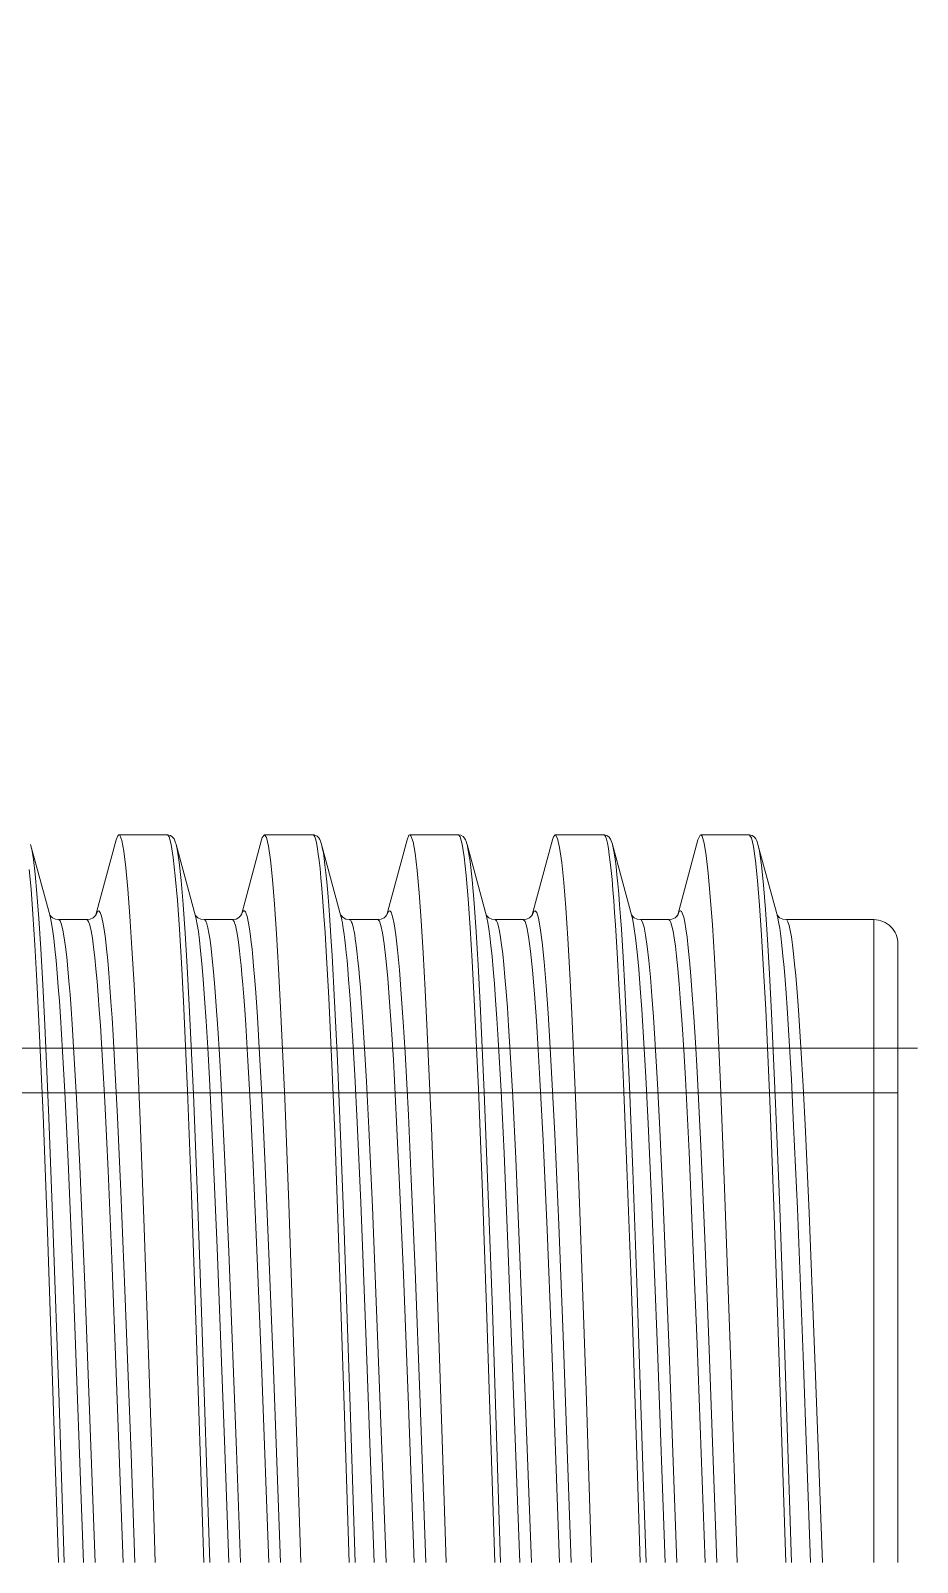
# Model space of a CAD drawing. Header units: metres. Extents: x 1628 to 1845, y 824 to 931.
# Drawn here: x 1706.7309 to 1706.7764, y 879.5682 to 879.6468 of the extents above; entities that cross this region are included whole.
import ezdxf

# ---------------------------------------------------------------- set-up
doc = ezdxf.new("R2010")
doc.units = ezdxf.units.M
doc.header["$LTSCALE"] = 0.15
doc.layers.add('hidrosanitário', color=26, linetype='Continuous', lineweight=0)

msp = doc.modelspace()

# ---------------------------------------------------------------- linework, layer by layer
at = {"layer": 'hidrosanitário', "linetype": 'Continuous', "lineweight": 0}
for p, q in [((1706.730866906579, 879.6050605098102), (1706.730925833315, 879.6047969837199)), ((1706.735340877709, 879.6055065466747), (1706.735260044487, 879.6052928843295)), ((1706.735400651294, 879.6055537320693), (1706.735340877709, 879.6055065466747)), ((1706.735445481483, 879.6055271878398), (1706.735400651294, 879.6055537320693)), ((1706.735550085256, 879.6052591492127), (1706.735445481483, 879.6055271878398)), ((1706.73565468903, 879.6047045034778), (1706.735550085256, 879.6052591492127)), ((1706.738045820067, 879.6055202326787), (1706.737892797016, 879.6055534807095)), ((1706.737896253401, 879.6055537320693), (1706.737986497208, 879.6054462077212)), ((1706.737986497208, 879.6054462077212), (1706.738090831153, 879.6050547354406)), ((1706.738159945733, 879.6054378389721), (1706.738045820067, 879.6055202326787)), ((1706.738233196002, 879.6053386783277), (1706.738159945733, 879.6054378389721)), ((1706.738278338016, 879.6052447212097), (1706.738233196002, 879.6053386783277)), ((1706.738313442457, 879.6051466831719), (1706.738278338016, 879.6052447212097)), ((1706.738336586082, 879.6050679115839), (1706.738313442457, 879.6051466831719)), ((1706.738338605578, 879.6050605065358), (1706.738392444019, 879.6048232908425)), ((1706.742767745636, 879.6054092895432), (1706.742731742602, 879.6052928843295)), ((1706.742872349409, 879.6055537320693), (1706.742767745636, 879.6054092895432)), ((1706.743081556957, 879.6049770789067), (1706.742976953183, 879.6054092895432)), ((1706.74318616073, 879.6042604423502), (1706.743081556957, 879.6049770789067)), ((1706.745367951562, 879.6055537320693), (1706.74539673836, 879.6055427863092)), ((1706.745435182397, 879.6055471791263), (1706.745383710455, 879.6055533324392)), ((1706.74539673836, 879.6055427863092), (1706.745426969767, 879.6055077314946)), ((1706.745426969767, 879.6055077314946), (1706.745458582107, 879.6054452846155)), ((1706.745579319685, 879.6054837300065), (1706.745435182397, 879.6055471791263)), ((1706.745458582107, 879.6054452846155), (1706.745491766408, 879.6053514145609)), ((1706.745491766408, 879.6053514145609), (1706.745526655976, 879.6052215213009)), ((1706.745526655976, 879.6052215213009), (1706.745563360303, 879.6050504738267)), ((1706.745563360303, 879.6050504738267), (1706.745601988603, 879.6048325460007)), ((1706.745665957489, 879.6053978426124), (1706.745579319685, 879.6054837300065)), ((1706.745720512121, 879.6053097515254), (1706.745665957489, 879.6053978426124)), ((1706.745759537338, 879.6052205800182), (1706.745720512121, 879.6053097515254)), ((1706.745791610689, 879.6051258566121), (1706.745759537338, 879.6052205800182)), ((1706.745809139245, 879.6050648026038), (1706.745791610689, 879.6051258566121)), ((1706.745810302388, 879.6050605113727), (1706.745827617425, 879.604992441897)), ((1706.745827617425, 879.604992441897), (1706.745864342145, 879.6048222675385)), ((1706.750299217336, 879.6055271878398), (1706.750203440718, 879.6052928843295)), ((1706.750344047525, 879.6055537320693), (1706.750299217336, 879.6055271878398)), ((1706.75040382111, 879.6055065466747), (1706.750344047525, 879.6055537320693)), ((1706.750508424883, 879.6051973853313), (1706.75040382111, 879.6055065466747)), ((1706.750613028657, 879.6046020944867), (1706.750508424883, 879.6051973853313)), ((1706.752964175831, 879.6055308490471), (1706.752837061074, 879.6055535784063)), ((1706.752839649904, 879.6055537320693), (1706.752925552155, 879.6054563002807)), ((1706.752925552155, 879.6054563002807), (1706.753029892068, 879.6050766780733)), ((1706.753078488324, 879.6054616536147), (1706.752964175831, 879.6055308490471)), ((1706.753154043398, 879.6053749918959), (1706.753078488324, 879.6054616536147)), ((1706.753198859472, 879.6052963235662), (1706.753154043398, 879.6053749918959)), ((1706.753231761085, 879.6052191638531), (1706.753198859472, 879.6052963235662)), ((1706.753261447985, 879.6051318682465), (1706.753231761085, 879.6052191638531)), ((1706.753281943516, 879.6050606360035), (1706.753261447985, 879.6051318682465)), ((1706.753282006456, 879.6050604893165), (1706.75333157464, 879.6048448366208)), ((1706.757726085263, 879.6054475928717), (1706.757675138834, 879.6052928843295)), ((1706.757815745641, 879.6055537320693), (1706.757726085263, 879.6054475928717)), ((1706.757830689037, 879.6055507824002), (1706.757815745641, 879.6055537320693)), ((1706.75793529281, 879.6053651096848), (1706.757830689037, 879.6055507824002)), ((1706.758039896584, 879.604892010493), (1706.75793529281, 879.6053651096848)), ((1706.760469161468, 879.6055163368441), (1706.760307904739, 879.6055535736865)), ((1706.760311347793, 879.6055537320693), (1706.760340065943, 879.6055428384492)), ((1706.760340065943, 879.6055428384492), (1706.760392276123, 879.6054672524125)), ((1706.760392276123, 879.6054672524125), (1706.760443380193, 879.6053236963588)), ((1706.760443380193, 879.6053236963588), (1706.760493442957, 879.6051165841117)), ((1706.760579825298, 879.6054328710833), (1706.760469161468, 879.6055163368441)), ((1706.760493442957, 879.6051165841117), (1706.760542512747, 879.6048500826113)), ((1706.760649781491, 879.6053360904388), (1706.760579825298, 879.6054328710833)), ((1706.760693675188, 879.6052441282812), (1706.760649781491, 879.6053360904388)), ((1706.760727930101, 879.6051485927441), (1706.760693675188, 879.6052441282812)), ((1706.760752268335, 879.6050657799809), (1706.760727930101, 879.6051485927441)), ((1706.76075369839, 879.6050605122231), (1706.760794517598, 879.6048875626592)), ((1706.765257556964, 879.6055419338578), (1706.765146836949, 879.6052928843295)), ((1706.765287443756, 879.6055537320693), (1706.765257556964, 879.6055419338578)), ((1706.765362160737, 879.605480013622), (1706.765287443756, 879.6055537320693)), ((1706.765466764511, 879.6051297783823), (1706.765362160737, 879.605480013622)), ((1706.765571368285, 879.6044939364309), (1706.765466764511, 879.6051297783823)), ((1706.767931706062, 879.6055206530899), (1706.767779499638, 879.6055534964509)), ((1706.767783045864, 879.6055537320693), (1706.767893774285, 879.6053918924569)), ((1706.767893774285, 879.6053918924569), (1706.767998134378, 879.60494429267)), ((1706.768046288235, 879.605438279657), (1706.767931706062, 879.6055206530899)), ((1706.767998134378, 879.60494429267), (1706.768102498961, 879.6042138046618)), ((1706.768119963792, 879.6053386811667), (1706.768046288235, 879.605438279657)), ((1706.768165273324, 879.6052443346053), (1706.768119963792, 879.6053386811667)), ((1706.768200515664, 879.6051457969453), (1706.768165273324, 879.6052443346053)), ((1706.768223750383, 879.605066576872), (1706.768200515664, 879.6051457969453)), ((1706.768225400566, 879.6050604971771), (1706.768299733913, 879.6047132216612)), ((1706.730925833315, 879.6047969837199), (1706.731007681434, 879.6042820451506)), ((1706.731007681434, 879.6042820451506), (1706.731095526156, 879.6035393359242)), ((1706.735759292804, 879.6038675395899), (1706.73565468903, 879.6047045034778)), ((1706.738195165781, 879.6043796990283), (1706.738299518269, 879.6034261065716)), ((1706.738392444019, 879.6048232908425), (1706.738496778224, 879.6041504629228)), ((1706.738496778224, 879.6041504629228), (1706.738601130375, 879.6032008450981)), ((1706.743290764504, 879.6032649214684), (1706.74318616073, 879.6042604423502)), ((1706.745642675015, 879.6045612116999), (1706.7456855563, 879.6042291735174)), ((1706.7456855563, 879.6042291735174), (1706.74573073381, 879.6038286828172)), ((1706.745864342145, 879.6048222675385), (1706.745902991845, 879.6046054520101)), ((1706.745902991845, 879.6046054520101), (1706.745943701262, 879.6043354992026)), ((1706.745943701262, 879.6043354992026), (1706.745986608383, 879.6040051383105)), ((1706.750717632431, 879.6037252773953), (1706.750613028657, 879.6046020944867)), ((1706.753134231235, 879.6044133015602), (1706.753238572904, 879.603471247036)), ((1706.75333157464, 879.6048448366208), (1706.753435913274, 879.6041834196147)), ((1706.753435913274, 879.6041834196147), (1706.753540254404, 879.6032450957388)), ((1706.758144500358, 879.6041351431965), (1706.758039896584, 879.604892010493)), ((1706.758249104131, 879.6031003604857), (1706.758144500358, 879.6041351431965)), ((1706.760590701114, 879.6045276314716), (1706.760638102046, 879.6041522463833)), ((1706.760638102046, 879.6041522463833), (1706.760684816561, 879.6037264046923)), ((1706.760794517598, 879.6048875626592), (1706.760843577684, 879.6046225165074)), ((1706.760843577684, 879.6046225165074), (1706.760891757278, 879.6043018900126)), ((1706.760891757278, 879.6043018900126), (1706.760939150581, 879.6039286739577)), ((1706.765675972058, 879.6035774045953), (1706.765571368285, 879.6044939364309)), ((1706.768102498961, 879.6042138046618), (1706.768206862568, 879.6032060751571)), ((1706.768299733913, 879.6047132216612), (1706.768404098201, 879.6039853339313)), ((1706.730794016068, 879.6037651017476), (1706.730886980686, 879.6027645047965)), ((1706.731095526156, 879.6035393359242), (1706.731188543851, 879.6025428473089)), ((1706.735863896577, 879.6027547296075), (1706.735759292804, 879.6038675395899)), ((1706.738299518269, 879.6034261065716), (1706.738403870903, 879.6022013861167)), ((1706.74573073381, 879.6038286828172), (1706.745778409903, 879.6033502859051)), ((1706.745778409903, 879.6033502859051), (1706.745828418317, 879.6027877863738)), ((1706.745986608383, 879.6040051383105), (1706.746031812455, 879.6036066755299)), ((1706.746031812455, 879.6036066755299), (1706.746079513987, 879.6031307286772)), ((1706.750822236204, 879.6025737142915), (1706.750717632431, 879.6037252773953)), ((1706.753238572904, 879.603471247036), (1706.753342914878, 879.6022577713278)), ((1706.760684816561, 879.6037264046923), (1706.760730962562, 879.6032519144163)), ((1706.760939150581, 879.6039286739577), (1706.760985858407, 879.6035053272843)), ((1706.760985858407, 879.6035053272843), (1706.761031998587, 879.6030336434304)), ((1706.765780575832, 879.6023872702161), (1706.765675972058, 879.6035774045953)), ((1706.768404098201, 879.6039853339313), (1706.768508461436, 879.6029819661995)), ((1706.730886980686, 879.6027645047965), (1706.730985424737, 879.6014748806837)), ((1706.735968500351, 879.6013746786474), (1706.735863896577, 879.6027547296075)), ((1706.738601130375, 879.6032008450981), (1706.73870548267, 879.6019818350018)), ((1706.743395368278, 879.6019982144065), (1706.743290764504, 879.6032649214684)), ((1706.745828418317, 879.6027877863738), (1706.745880617574, 879.6021354142612)), ((1706.746079513987, 879.6031307286772), (1706.746129547182, 879.6025711365363)), ((1706.746129547182, 879.6025711365363), (1706.746181769368, 879.6019221817841)), ((1706.750926839978, 879.6011563099622), (1706.750822236204, 879.6025737142915)), ((1706.753540254404, 879.6032450957388), (1706.753644595835, 879.6020370930604)), ((1706.758353707905, 879.6017956641086), (1706.758249104131, 879.6031003604857)), ((1706.760730962562, 879.6032519144163), (1706.760776583379, 879.6027309346886)), ((1706.760776583379, 879.6027309346886), (1706.760821747915, 879.602165099598)), ((1706.761031998587, 879.6030336434304), (1706.76107761427, 879.6025157668688)), ((1706.768206862568, 879.6032060751571), (1706.768311225073, 879.6019288703645)), ((1706.768508461436, 879.6029819661995), (1706.768612823549, 879.6017108507773)), ((1706.731188543851, 879.6025428473089), (1706.731287027776, 879.6012590173717)), ((1706.738403870903, 879.6022013861167), (1706.738508205774, 879.6007152385811)), ((1706.73870548267, 879.6019818350018), (1706.738809817103, 879.6005030893424)), ((1706.743499972051, 879.6004701163339), (1706.743395368278, 879.6019982144065)), ((1706.745880617574, 879.6021354142612), (1706.74593513568, 879.601384274239)), ((1706.746181769368, 879.6019221817841), (1706.746236311682, 879.6011749854314)), ((1706.753342914878, 879.6022577713278), (1706.753447256009, 879.6007822263736)), ((1706.753644595835, 879.6020370930604), (1706.753748936402, 879.6005687212959)), ((1706.758458311678, 879.6002311429983), (1706.758353707905, 879.6017956641086)), ((1706.760821747915, 879.602165099598), (1706.760866497357, 879.6015561400126)), ((1706.76107761427, 879.6025157668688), (1706.761122774124, 879.6019533218356)), ((1706.761122774124, 879.6019533218356), (1706.761167519431, 879.6013480252913)), ((1706.765885179605, 879.6009327363425), (1706.765780575832, 879.6023872702161)), ((1706.768311225073, 879.6019288703645), (1706.768415581789, 879.6003921041778)), ((1706.730985424737, 879.6014748806837), (1706.731087323687, 879.5999000353742)), ((1706.731287027776, 879.6012590173717), (1706.73138895514, 879.5996917437291)), ((1706.731854534975, 879.6014253009165), (1706.731843721615, 879.6014434852592)), ((1706.7318984613, 879.6013699755941), (1706.731854534975, 879.6014253009165)), ((1706.731923696143, 879.601106699694), (1706.731864571651, 879.6013663413238)), ((1706.73198317038, 879.6012966475715), (1706.7318984613, 879.6013699755941)), ((1706.731991176938, 879.6007110088768), (1706.731923696143, 879.601106699694)), ((1706.732138972047, 879.6012209165584), (1706.73198317038, 879.6012966475715)), ((1706.732309779692, 879.6011952408047), (1706.732138972047, 879.6012209165584)), ((1706.732382644153, 879.6011329993729), (1706.732309787487, 879.6011952410762)), ((1706.732454621971, 879.6009501337816), (1706.732382644153, 879.6011329993729)), ((1706.733756642273, 879.6011951951801), (1706.733774388933, 879.601190695268)), ((1706.733774388933, 879.601190695268), (1706.733844664079, 879.6011007439273)), ((1706.733844664079, 879.6011007439273), (1706.733912236718, 879.6009059006086)), ((1706.73408060543, 879.6012963237407), (1706.733924670925, 879.6012207221755)), ((1706.734165555473, 879.601369742128), (1706.73408060543, 879.6012963237407)), ((1706.734209668784, 879.601425255038), (1706.734165555473, 879.601369742128)), ((1706.734226760729, 879.6014539868305), (1706.734209668784, 879.601425255038)), ((1706.734222148563, 879.6014405856507), (1706.734228577451, 879.6014576187814)), ((1706.734228577451, 879.6014576187814), (1706.734226760729, 879.6014539868305)), ((1706.734227030893, 879.6014535212256), (1706.734301206976, 879.6016206842991)), ((1706.734301206976, 879.6016206842991), (1706.734375460328, 879.6016525560839)), ((1706.734375460328, 879.6016525560839), (1706.7344457353, 879.6015626010957)), ((1706.7344457353, 879.6015626010957), (1706.73451330795, 879.601366234101)), ((1706.73451330795, 879.601366234101), (1706.734578625246, 879.6010746343162)), ((1706.734578625246, 879.6010746343162), (1706.734642712261, 879.6006921318666)), ((1706.736073104124, 879.5997380583423), (1706.735968500351, 879.6013746786474)), ((1706.739326268645, 879.6014252637334), (1706.73931541041, 879.6014435197436)), ((1706.739370292225, 879.6013698433343), (1706.739326268645, 879.6014252637334)), ((1706.739371228948, 879.601222689964), (1706.739336269651, 879.6013663417501)), ((1706.73945511739, 879.6012964783837), (1706.739370292225, 879.6013698433343)), ((1706.73942559155, 879.6009426601571), (1706.739371228948, 879.601222689964)), ((1706.739610955636, 879.6012208265441), (1706.73945511739, 879.6012964783837)), ((1706.739781480351, 879.6011952367552), (1706.739610955636, 879.6012208265441)), ((1706.739809866033, 879.6011857166858), (1706.739781487379, 879.601195241068)), ((1706.739863967756, 879.6011155224618), (1706.739809866033, 879.6011857166858)), ((1706.739918031663, 879.6009773196728), (1706.739863967756, 879.6011155224618)), ((1706.739972304413, 879.600770442289), (1706.739918031663, 879.6009773196728)), ((1706.741227103379, 879.6011952348432), (1706.741248751834, 879.601189384964)), ((1706.741248751834, 879.601189384964), (1706.741271287769, 879.6011716792337)), ((1706.741271287769, 879.6011716792337), (1706.741294661042, 879.6011408044977)), ((1706.741294661042, 879.6011408044977), (1706.741319022084, 879.6010950795352)), ((1706.741319022084, 879.6010950795352), (1706.741344477166, 879.6010325507226)), ((1706.741344477166, 879.6010325507226), (1706.741371108636, 879.6009510276662)), ((1706.741650360026, 879.6013844458324), (1706.741561607112, 879.601302924343)), ((1706.741687840813, 879.601435327936), (1706.741650360026, 879.6013844458324)), ((1706.741699755831, 879.6014565999782), (1706.741687840813, 879.601435327936)), ((1706.741696719986, 879.6014511800425), (1706.741716075247, 879.6015082519438)), ((1706.74169785245, 879.6014515732155), (1706.741699216921, 879.6014550653211)), ((1706.741699216921, 879.6014550653211), (1706.741699755831, 879.6014565999782)), ((1706.741716075247, 879.6015082519438), (1706.741740423792, 879.6015657558195)), ((1706.741740423792, 879.6015657558195), (1706.741763715374, 879.6016076716486)), ((1706.741763715374, 879.6016076716486), (1706.741786044029, 879.6016358209018)), ((1706.741786044029, 879.6016358209018), (1706.741807545621, 879.6016517846891)), ((1706.741828174862, 879.6016568196086), (1706.74184982353, 879.601651274778)), ((1706.74184982353, 879.601651274778), (1706.741872359552, 879.6016337238221)), ((1706.741872359552, 879.6016337238221), (1706.741895732738, 879.6016028343535)), ((1706.741895732738, 879.6016028343535), (1706.741920093658, 879.6015569042196)), ((1706.741920093658, 879.6015569042196), (1706.741945548733, 879.6014939539663)), ((1706.741945548733, 879.6014939539663), (1706.741972180212, 879.601411763679)), ((1706.741972180212, 879.601411763679), (1706.74200007526, 879.6013078110558)), ((1706.74200007526, 879.6013078110558), (1706.742029325538, 879.6011792398612)), ((1706.742029325538, 879.6011792398612), (1706.742060021857, 879.6010228543936)), ((1706.742060021857, 879.6010228543936), (1706.742092253929, 879.6008351050222)), ((1706.74593513568, 879.601384274239), (1706.745991894459, 879.6005281823021)), ((1706.746236311682, 879.6011749854314), (1706.746293099106, 879.6003233491803)), ((1706.746828985016, 879.601384440382), (1706.746791502518, 879.6014353229501)), ((1706.746826862587, 879.6012922532685), (1706.746807967784, 879.6013663416855)), ((1706.746853659981, 879.6011728542636), (1706.746826862587, 879.6012922532685)), ((1706.746917740412, 879.6013029190691), (1706.746828985016, 879.601384440382)), ((1706.746881732623, 879.60102981424), (1706.746853659981, 879.6011728542636)), ((1706.746911140724, 879.600860346921), (1706.746881732623, 879.60102981424)), ((1706.747059629187, 879.6012284653365), (1706.746917740412, 879.6013029190691)), ((1706.747242300481, 879.6011953142773), (1706.747059629187, 879.6012284653365)), ((1706.74727098211, 879.6011914654044), (1706.747252959729, 879.6011952414905)), ((1706.747290573828, 879.6011787631195), (1706.74727098211, 879.6011914654044)), ((1706.747310979647, 879.6011560146538), (1706.747290573828, 879.6011787631195)), ((1706.747332296939, 879.6011218848056), (1706.747310979647, 879.6011560146538)), ((1706.747354593438, 879.6010748663606), (1706.747332296939, 879.6011218848056)), ((1706.747377925597, 879.6010132877581), (1706.747354593438, 879.6010748663606)), ((1706.747402352209, 879.6009352846228), (1706.747377925597, 879.6010132877581)), ((1706.748697835195, 879.6011952409843), (1706.748711260368, 879.6011932040223)), ((1706.748711260368, 879.6011932040223), (1706.748782196051, 879.6011126505126)), ((1706.748782196051, 879.6011126505126), (1706.748858448562, 879.6008954846474)), ((1706.749024117347, 879.6012964083424), (1706.748868171231, 879.6012207590578)), ((1706.749109028483, 879.6013698261219), (1706.749024117347, 879.6012964083424)), ((1706.749153098134, 879.601425302148), (1706.749109028483, 879.6013698261219)), ((1706.749170155493, 879.6014539839301), (1706.749153098134, 879.601425302148)), ((1706.749165521899, 879.6014405397365), (1706.749171951522, 879.6014575744183)), ((1706.749167552035, 879.6014459183901), (1706.749181478598, 879.6014911124424)), ((1706.749171951522, 879.6014575744183), (1706.749170155493, 879.6014539839301)), ((1706.749181478598, 879.6014911124424), (1706.749245349675, 879.6016216529896)), ((1706.749245349675, 879.6016216529896), (1706.749312335267, 879.6016549819359)), ((1706.749312335267, 879.6016549819359), (1706.749383270981, 879.6015745627857)), ((1706.749383270981, 879.6015745627857), (1706.749459523032, 879.601355706853)), ((1706.749459523032, 879.601355706853), (1706.749540339699, 879.6009749943613)), ((1706.749540339699, 879.6009749943613), (1706.749625297642, 879.6004116491248)), ((1706.751031443752, 879.5994840248858), (1706.750926839978, 879.6011563099622)), ((1706.754269644636, 879.601425289862), (1706.754258809797, 879.6014435080643)), ((1706.754313636058, 879.6013699005945), (1706.754269644636, 879.601425289862)), ((1706.754297368798, 879.6012971739673), (1706.754279665921, 879.6013663416069)), ((1706.754350158719, 879.6010474299584), (1706.754297368798, 879.6012971739673)), ((1706.754398446888, 879.6012965299086), (1706.754313636058, 879.6013699005945)), ((1706.754403173683, 879.6007314759946), (1706.754350158719, 879.6010474299584)), ((1706.754554388095, 879.6012208208803), (1706.754398446888, 879.6012965299086)), ((1706.75472490531, 879.6011952389857), (1706.754554388095, 879.6012208208803)), ((1706.754738355274, 879.6011930627807), (1706.754724897326, 879.6011952410041)), ((1706.754792231053, 879.6011420286117), (1706.754738355274, 879.6011930627807)), ((1706.75484562377, 879.6010247424612), (1706.754792231053, 879.6011420286117)), ((1706.754898436902, 879.6008436295004), (1706.75484562377, 879.6010247424612)), ((1706.756169527702, 879.6011952409566), (1706.75618106104, 879.6011937471288)), ((1706.75618106104, 879.6011937471288), (1706.756262007792, 879.6010959644485)), ((1706.756262007792, 879.6010959644485), (1706.756349681567, 879.6008181735664)), ((1706.756495717919, 879.6012963347652), (1706.756339759826, 879.6012207160578)), ((1706.756580673582, 879.6013697676), (1706.756495717919, 879.6012963347652)), ((1706.756624780933, 879.6014252813392), (1706.756580673582, 879.6013697676)), ((1706.756641853761, 879.601453986403), (1706.756624780933, 879.6014252813392)), ((1706.756637226761, 879.6014405553927), (1706.756643656242, 879.6014575899329)), ((1706.756643656242, 879.6014575899329), (1706.756641853761, 879.601453986403)), ((1706.756643528569, 879.6014573346882), (1706.756706553689, 879.601606817255)), ((1706.756706553689, 879.601606817255), (1706.756782136657, 879.6016554979652)), ((1706.756782136657, 879.6016554979652), (1706.756863083277, 879.6015577838599)), ((1706.756863083277, 879.6015577838599), (1706.756950756875, 879.6012776557301)), ((1706.756950756875, 879.6012776557301), (1706.757044094895, 879.6007819383207)), ((1706.760866497357, 879.6015561400126), (1706.760910864602, 879.6009057452758)), ((1706.761167519431, 879.6013480252913), (1706.761211882848, 879.6007015577042)), ((1706.76174138522, 879.6014252221356), (1706.761730508049, 879.6014435075616)), ((1706.761785395953, 879.6013698237601), (1706.76174138522, 879.6014252221356)), ((1706.761775921218, 879.6012684223894), (1706.761751364149, 879.6013663411906)), ((1706.761857424637, 879.6008426289676), (1706.761775921218, 879.6012684223894)), ((1706.761870195549, 879.6012964812338), (1706.761785395953, 879.6013698237601)), ((1706.762026005151, 879.6012208342958), (1706.761870195549, 879.6012964812338)), ((1706.762196559613, 879.601195232921), (1706.762026005151, 879.6012208342958)), ((1706.762225543874, 879.6011853236931), (1706.762196574633, 879.6011952410994)), ((1706.76229823964, 879.6010742736347), (1706.762225543874, 879.6011853236931)), ((1706.762376988863, 879.6008153962945), (1706.76229823964, 879.6010742736347)), ((1706.763641308879, 879.6011952412954), (1706.763647108612, 879.6011948668628)), ((1706.763647108612, 879.6011948668628), (1706.763701676265, 879.6011529166007)), ((1706.763701676265, 879.6011529166007), (1706.763756460058, 879.601041001615)), ((1706.763756460058, 879.601041001615), (1706.76381173646, 879.6008574392541)), ((1706.763967552248, 879.6012964349105), (1706.7638116545, 879.6012207881116)), ((1706.764052434347, 879.6013698361456), (1706.763967552248, 879.6012964349105)), ((1706.764096488919, 879.6014252956282), (1706.764052434347, 879.6013698361456)), ((1706.764086739262, 879.6013673484916), (1706.764139839835, 879.6015303309131)), ((1706.764113547032, 879.601453978093), (1706.764096488919, 879.6014252956282)), ((1706.764108915342, 879.6014405359787), (1706.764115345928, 879.6014575741968)), ((1706.764115345928, 879.6014575741968), (1706.764113547032, 879.601453978093)), ((1706.764139839835, 879.6015303309131), (1706.764193882719, 879.6016279664994)), ((1706.764193882719, 879.6016279664994), (1706.764248177553, 879.6016565344693)), ((1706.764248177553, 879.6016565344693), (1706.764302745016, 879.6016149760275)), ((1706.764302745016, 879.6016149760275), (1706.764357528619, 879.6015024763764)), ((1706.764357528619, 879.6015024763764), (1706.76441280481, 879.601317332177)), ((1706.76441280481, 879.601317332177), (1706.764468552554, 879.601058137266)), ((1706.764468552554, 879.601058137266), (1706.764525607819, 879.6007180976054)), ((1706.768612823549, 879.6017108507773), (1706.768717179888, 879.6001818536264)), ((1706.769213018728, 879.6014253226746), (1706.769202206805, 879.6014435051912)), ((1706.769257012549, 879.6013699231347), (1706.769213018728, 879.6014253226746)), ((1706.769286260529, 879.6010858060234), (1706.769223062226, 879.6013663413322)), ((1706.769341837973, 879.601296534396), (1706.769257012549, 879.6013699231347)), ((1706.769343380707, 879.6007523176557), (1706.769286260529, 879.6010858060234)), ((1706.769497811106, 879.6012208105566), (1706.769341837973, 879.601296534396)), ((1706.769668322271, 879.6011952338575), (1706.769497811106, 879.6012208105566)), ((1706.769705199022, 879.6011791719465), (1706.769669818982, 879.6011952064927)), ((1706.76976863194, 879.6010773537809), (1706.769705199022, 879.6011791719465)), ((1706.769828901101, 879.6008939461129), (1706.76976863194, 879.6010773537809)), ((1706.732055625846, 879.600235345404), (1706.731991176938, 879.6007110088768)), ((1706.732117354323, 879.599691523316), (1706.732055625846, 879.600235345404)), ((1706.732524771264, 879.600656471269), (1706.732454621971, 879.6009501337816)), ((1706.732592252192, 879.60026739594), (1706.732524771264, 879.600656471269)), ((1706.73265670113, 879.5997993846446), (1706.732592252192, 879.60026739594)), ((1706.733912236718, 879.6009059006086), (1706.73397755397, 879.600617186041)), ((1706.73397755397, 879.600617186041), (1706.734041640992, 879.600238855378)), ((1706.734041640992, 879.600238855378), (1706.734104039501, 879.5997810806588)), ((1706.734642712261, 879.6006921318666), (1706.734705110744, 879.6002290306916)), ((1706.734705110744, 879.6002290306916), (1706.734765594979, 879.5996959567727)), ((1706.738508205774, 879.6007152385811), (1706.738612540649, 879.5989789113545)), ((1706.738809817103, 879.6005030893424), (1706.738914151543, 879.5987757983663)), ((1706.739481062273, 879.6005863944387), (1706.73942559155, 879.6009426601571)), ((1706.739538278913, 879.6001450945836), (1706.739481062273, 879.6005863944387)), ((1706.740026667226, 879.6004952112684), (1706.739972304413, 879.600770442289)), ((1706.740082138215, 879.6001448048929), (1706.740026667226, 879.6004952112684)), ((1706.741371108636, 879.6009510276662), (1706.741399003728, 879.6008480216868)), ((1706.741399003728, 879.6008480216868), (1706.741428254061, 879.6007207148162)), ((1706.741428254061, 879.6007207148162), (1706.741458950425, 879.6005659544556)), ((1706.741458950425, 879.6005659544556), (1706.741491182544, 879.6003802391045)), ((1706.741491182544, 879.6003802391045), (1706.74152504049, 879.6001596954601)), ((1706.742092253929, 879.6008351050222), (1706.742126111813, 879.6006120649635)), ((1706.742126111813, 879.6006120649635), (1706.742161685277, 879.6003494186479)), ((1706.742161685277, 879.6003494186479), (1706.742199067549, 879.6000424178686)), ((1706.743604575825, 879.5986924436994), (1706.743499972051, 879.6004701163339)), ((1706.745991894459, 879.6005281823021), (1706.746051370977, 879.5995521142794)), ((1706.746293099106, 879.6003233491803), (1706.746352607433, 879.5993523424239)), ((1706.746941942977, 879.6006614282409), (1706.746911140724, 879.600860346921)), ((1706.746974199563, 879.6004297713929), (1706.746941942977, 879.6006614282409)), ((1706.74700796623, 879.6001618647107), (1706.746974199563, 879.6004297713929)), ((1706.747427933995, 879.600838784114), (1706.747402352209, 879.6009352846228)), ((1706.7474547314, 879.6007214985513), (1706.747427933995, 879.600838784114)), ((1706.747482804052, 879.6005809183038), (1706.7474547314, 879.6007214985513)), ((1706.747512212163, 879.6004142959911), (1706.747482804052, 879.6005809183038)), ((1706.747543014426, 879.6002186495942), (1706.747512212163, 879.6004142959911)), ((1706.747575271019, 879.5999907378736), (1706.747543014426, 879.6002186495942)), ((1706.748858448562, 879.6008954846474), (1706.748939265684, 879.6005186276274)), ((1706.748939265684, 879.6005186276274), (1706.749024223322, 879.5999616026035)), ((1706.749625297642, 879.6004116491248), (1706.749714777927, 879.5996406552298)), ((1706.753447256009, 879.6007822263736), (1706.753551596405, 879.5990559693872)), ((1706.753748936402, 879.6005687212959), (1706.753853276241, 879.5988512823473)), ((1706.754457242386, 879.6003426498374), (1706.754403173683, 879.6007314759946)), ((1706.754513423791, 879.599868249585), (1706.754457242386, 879.6003426498374)), ((1706.754951226962, 879.6005982512055), (1706.754898436902, 879.6008436295004)), ((1706.755004242065, 879.6002875720072), (1706.754951226962, 879.6005982512055)), ((1706.755058310886, 879.5999050338254), (1706.755004242065, 879.6002875720072)), ((1706.756349681567, 879.6008181735664), (1706.756443020243, 879.6003276874402)), ((1706.756443020243, 879.6003276874402), (1706.756542683867, 879.599585633482)), ((1706.757044094895, 879.6007819383207), (1706.757143756534, 879.6000312102314)), ((1706.758562915452, 879.5984188952551), (1706.758458311678, 879.6002311429983)), ((1706.761939145953, 879.600261780647), (1706.761857424637, 879.6008426289676)), ((1706.762020829723, 879.5995299208188), (1706.761939145953, 879.600261780647)), ((1706.762458492001, 879.6003968952465), (1706.762376988863, 879.6008153962945)), ((1706.762540213469, 879.5998254581731), (1706.762458492001, 879.6003968952465)), ((1706.76381173646, 879.6008574392541), (1706.763867484449, 879.6006008452599)), ((1706.763867484449, 879.6006008452599), (1706.763924539999, 879.6002645070383)), ((1706.763924539999, 879.6002645070383), (1706.763983468142, 879.5998396555989)), ((1706.764525607819, 879.6007180976054), (1706.764584535623, 879.6002883285827)), ((1706.764584535623, 879.6002883285827), (1706.764646127782, 879.5997549307998)), ((1706.765989783379, 879.5992250505673), (1706.765885179605, 879.6009327363425)), ((1706.768415581789, 879.6003921041778), (1706.768519940925, 879.5986074964429)), ((1706.769400349078, 879.6003449099748), (1706.769343380707, 879.6007523176557)), ((1706.769456567796, 879.5998705380686), (1706.769400349078, 879.6003449099748)), ((1706.769887335687, 879.6006359357519), (1706.769828901101, 879.6008939461129)), ((1706.769944455927, 879.6003080273475), (1706.769887335687, 879.6006359357519)), ((1706.770001424404, 879.5999072052692), (1706.769944455927, 879.6003080273475)), ((1706.731087323687, 879.5999000353742), (1706.731190988623, 879.59805923082)), ((1706.73138895514, 879.5996917437291), (1706.731492633588, 879.597860366557)), ((1706.73217634556, 879.5990925033542), (1706.732117354323, 879.599691523316)), ((1706.732718429614, 879.5992640923704), (1706.73265670113, 879.5997993846446)), ((1706.734104039501, 879.5997810806588), (1706.734164523779, 879.5992543468805)), ((1706.734765594979, 879.5996959567727), (1706.734824492439, 879.5990985565098)), ((1706.736177707898, 879.5978575243201), (1706.736073104124, 879.5997380583423)), ((1706.739598263526, 879.5996030607874), (1706.739538278913, 879.6001450945836)), ((1706.739662084896, 879.5989386640048), (1706.739598263526, 879.5996030607874)), ((1706.740139355218, 879.5997105537898), (1706.740082138215, 879.6001448048929)), ((1706.74019934027, 879.599176987853), (1706.740139355218, 879.5997105537898)), ((1706.74152504049, 879.6001596954601), (1706.741560614023, 879.5999000669918)), ((1706.741560614023, 879.5999000669918), (1706.74159799637, 879.599596670664)), ((1706.74159799637, 879.599596670664), (1706.741637267211, 879.5992445332071)), ((1706.742199067549, 879.6000424178686), (1706.742238338311, 879.5996860196132)), ((1706.742238338311, 879.5996860196132), (1706.742279593885, 879.5992746282906)), ((1706.747043280846, 879.5998541080174), (1706.74700796623, 879.6001618647107)), ((1706.747080257234, 879.5995019542951), (1706.747043280846, 879.5998541080174)), ((1706.747118931353, 879.5991012541944), (1706.747080257234, 879.5995019542951)), ((1706.747609037694, 879.5997270975862), (1706.747575271019, 879.5999907378736)), ((1706.747644352319, 879.5994241777427), (1706.747609037694, 879.5997270975862)), ((1706.747681328718, 879.5990774946023), (1706.747644352319, 879.5994241777427)), ((1706.749024223322, 879.5999616026035), (1706.749113703712, 879.599199746828)), ((1706.749714777927, 879.5996406552298), (1706.749810353537, 879.5986206868141)), ((1706.751136047525, 879.5975697904768), (1706.751031443752, 879.5994840248858)), ((1706.754571275202, 879.5993058943312), (1706.754513423791, 879.599868249585)), ((1706.755114492372, 879.5994381251302), (1706.755058310886, 879.5999050338254)), ((1706.75517234383, 879.5988844869388), (1706.755114492372, 879.5994381251302)), ((1706.756542683867, 879.599585633482), (1706.75664486917, 879.5985960640754)), ((1706.757143756534, 879.6000312102314), (1706.75724593987, 879.5990295012865)), ((1706.762101609944, 879.5986607955505), (1706.762020829723, 879.5995299208188)), ((1706.762621897522, 879.5991050624874), (1706.762540213469, 879.5998254581731)), ((1706.763983468142, 879.5998396555989), (1706.764045060691, 879.5993125735303)), ((1706.764646127782, 879.5997549307998), (1706.764711253035, 879.5990989007354)), ((1706.768717179888, 879.6001818536264), (1706.768821538667, 879.5984066351942)), ((1706.769511843743, 879.5993351033184), (1706.769456567796, 879.5998705380686)), ((1706.770057643243, 879.5994403166982), (1706.770001424404, 879.5999072052692)), ((1706.770112919293, 879.5989131771317), (1706.770057643243, 879.5994403166982)), ((1706.732233220864, 879.5984429724527), (1706.73217634556, 879.5990925033542)), ((1706.732777420872, 879.5986743003026), (1706.732718429614, 879.5992640923704)), ((1706.732834296212, 879.5980346406083), (1706.732777420872, 879.5986743003026)), ((1706.734164523779, 879.5992543468805), (1706.734223421288, 879.5986642181639)), ((1706.734223421288, 879.5986642181639), (1706.734280896745, 879.5980162820478)), ((1706.734824492439, 879.5990985565098), (1706.734881967854, 879.5984424973691)), ((1706.738612540649, 879.5989789113545), (1706.738716892483, 879.5970054230421)), ((1706.738914151543, 879.5987757983663), (1706.739018503053, 879.5968129111178)), ((1706.739730240642, 879.5981314426982), (1706.739662084896, 879.5989386640048)), ((1706.740263162149, 879.5985227882849), (1706.74019934027, 879.599176987853)), ((1706.741637267211, 879.5992445332071), (1706.74167852287, 879.598838136431)), ((1706.74167852287, 879.598838136431), (1706.741721806652, 879.5983721278666)), ((1706.742279593885, 879.5992746282906), (1706.742322877584, 879.5988028151706)), ((1706.742322877584, 879.5988028151706), (1706.742368234186, 879.5982649124704)), ((1706.743709179598, 879.5966789428575), (1706.743604575825, 879.5986924436994)), ((1706.747159574665, 879.5986449345963), (1706.747118931353, 879.5991012541944)), ((1706.747202384545, 879.5981258403684), (1706.747159574665, 879.5986449345963)), ((1706.747720002856, 879.5986829550455), (1706.747681328718, 879.5990774946023)), ((1706.747760646186, 879.59823358613), (1706.747720002856, 879.5986829550455)), ((1706.749113703712, 879.599199746828), (1706.74920928139, 879.5981922948939)), ((1706.749810353537, 879.5986206868141), (1706.749908025383, 879.5973754517421)), ((1706.753551596405, 879.5990559693872), (1706.753655933134, 879.5970923457002)), ((1706.753853276241, 879.5988512823473), (1706.753957612385, 879.5968980550259)), ((1706.754630784684, 879.5986506254902), (1706.754571275202, 879.5993058943312)), ((1706.754691718929, 879.5979006680458), (1706.754630784684, 879.5986506254902)), ((1706.75523185329, 879.5982392253717), (1706.75517234383, 879.5988844869388)), ((1706.75724593987, 879.5990295012865), (1706.757347830835, 879.5978040981771)), ((1706.762180782275, 879.5976725781258), (1706.762101609944, 879.5986607955505)), ((1706.762702677998, 879.5982492436909), (1706.762621897522, 879.5991050624874)), ((1706.764045060691, 879.5993125735303), (1706.764110186385, 879.5986645097931)), ((1706.764110186385, 879.5986645097931), (1706.764179179477, 879.5978783438674)), ((1706.764711253035, 879.5990989007354), (1706.764780245627, 879.5983028767336)), ((1706.766094387153, 879.5972774180517), (1706.765989783379, 879.5992250505673)), ((1706.769566125323, 879.598743825917), (1706.769511843743, 879.5993351033184)), ((1706.769619015239, 879.5981064816489), (1706.769566125323, 879.598743825917)), ((1706.770167200972, 879.5983309326251), (1706.770112919293, 879.5989131771317)), ((1706.731190988623, 879.59805923082), (1706.731295715162, 879.5959693245171)), ((1706.731492633588, 879.597860366557), (1706.731597365076, 879.595781639658)), ((1706.73228837927, 879.5977469548756), (1706.732233220864, 879.5984429724527)), ((1706.732889454683, 879.5973490880255), (1706.732834296212, 879.5980346406083)), ((1706.734280896745, 879.5980162820478), (1706.734337212667, 879.5973138500716)), ((1706.734881967854, 879.5984424973691), (1706.734938283736, 879.5977311406604)), ((1706.736282311672, 879.5957476183397), (1706.736177707898, 879.5978575243201)), ((1706.739803758101, 879.5971505869164), (1706.739730240642, 879.5981314426982)), ((1706.740331318473, 879.5977277763683), (1706.740263162149, 879.5985227882849)), ((1706.741721806652, 879.5983721278666), (1706.741767163325, 879.5978409196724)), ((1706.741767163325, 879.5978409196724), (1706.74181468483, 879.5972381116097)), ((1706.742368234186, 879.5982649124704), (1706.742415755614, 879.5976544291913)), ((1706.747247619219, 879.5975352151603), (1706.747202384545, 879.5981258403684)), ((1706.747803456073, 879.5977223322947), (1706.747760646186, 879.59823358613)), ((1706.74920928139, 879.5981922948939), (1706.749306955365, 879.5969627072158)), ((1706.754753360256, 879.5970626723773), (1706.754691718929, 879.5979006680458)), ((1706.755292787527, 879.5975005817553), (1706.75523185329, 879.5982392253717)), ((1706.75664486917, 879.5985960640754), (1706.756746760812, 879.5973859522263)), ((1706.758667519226, 879.5963729345943), (1706.758562915452, 879.5984188952551)), ((1706.762781850558, 879.5972759091918), (1706.762702677998, 879.5982492436909)), ((1706.764179179477, 879.5978783438674), (1706.76425288804, 879.5969281554804)), ((1706.764780245627, 879.5983028767336), (1706.764853953598, 879.5973405801914)), ((1706.768519940925, 879.5986074964429), (1706.768624314199, 879.5965885267252)), ((1706.768821538667, 879.5984066351942), (1706.76892591165, 879.5963986035332)), ((1706.769671357479, 879.5974174881059), (1706.769619015239, 879.5981064816489)), ((1706.770220090976, 879.5977032169657), (1706.770167200972, 879.5983309326251)), ((1706.732342470782, 879.5970026528215), (1706.73228837927, 879.5977469548756)), ((1706.732943546295, 879.5966158792334), (1706.732889454683, 879.5973490880255)), ((1706.734337212667, 879.5973138500716), (1706.734392437355, 879.5965616101565)), ((1706.734938283736, 879.5977311406604), (1706.734993508385, 879.5969692402481)), ((1706.7398821169, 879.595983433618), (1706.739803758101, 879.5971505869164)), ((1706.740404836567, 879.5967615735802), (1706.740331318473, 879.5977277763683)), ((1706.74181468483, 879.5972381116097), (1706.741864323206, 879.5965589476783)), ((1706.742415755614, 879.5976544291913), (1706.742465393902, 879.5969665390429)), ((1706.747295621843, 879.5968620443722), (1706.747247619219, 879.5975352151603)), ((1706.747848690749, 879.5971405593463), (1706.747803456073, 879.5977223322947)), ((1706.747896693354, 879.5964774066566), (1706.747848690749, 879.5971405593463)), ((1706.749908025383, 879.5973754517421), (1706.750005122905, 879.5959425183345)), ((1706.751240651299, 879.595428409093), (1706.751136047525, 879.5975697904768)), ((1706.754817149851, 879.5961138509823), (1706.754753360256, 879.5970626723773)), ((1706.755354428956, 879.5966750993811), (1706.755292787527, 879.5975005817553)), ((1706.756746760812, 879.5973859522263), (1706.756846055053, 879.596000547337)), ((1706.757347830835, 879.5978040981771), (1706.757447125077, 879.5964008403809)), ((1706.76225774551, 879.5965866923879), (1706.762180782275, 879.5976725781258)), ((1706.762858813858, 879.5962061773351), (1706.762781850558, 879.5972759091918)), ((1706.764853953598, 879.5973405801914), (1706.76493170431, 879.596204267299)), ((1706.769723704486, 879.5966718171634), (1706.769671357479, 879.5974174881059)), ((1706.770272433323, 879.5970245371215), (1706.770220090976, 879.5977032169657)), ((1706.732396068454, 879.5962063599221), (1706.732342470782, 879.5970026528215)), ((1706.732997144117, 879.59583136662), (1706.732943546295, 879.5966158792334)), ((1706.734392437355, 879.5965616101565), (1706.734447318182, 879.5957534542296)), ((1706.734993508385, 879.5969692402481), (1706.735048389167, 879.5961506133011)), ((1706.74048319608, 879.5956116709432), (1706.740404836567, 879.5967615735802)), ((1706.741864323206, 879.5965589476783), (1706.74191654293, 879.5957911523984)), ((1706.742465393902, 879.5969665390429), (1706.742517613508, 879.5961887979521)), ((1706.749306955365, 879.5969627072158), (1706.749404053403, 879.5955480940542)), ((1706.755418218687, 879.595740322514), (1706.755354428956, 879.5966750993811)), ((1706.757447125077, 879.5964008403809), (1706.757540298397, 879.5949051640531)), ((1706.762331324241, 879.5954373339495), (1706.76225774551, 879.5965866923879)), ((1706.76425288804, 879.5969281554804), (1706.764330639348, 879.5958063285901)), ((1706.77032478049, 879.5962899412001), (1706.770272433323, 879.5970245371215)), ((1706.735048389167, 879.5961506133011), (1706.735103706674, 879.5952652323264)), ((1706.739964779767, 879.5946215441635), (1706.7398821169, 879.595983433618)), ((1706.740565859817, 879.59426972418), (1706.74048319608, 879.5956116709432)), ((1706.750005122905, 879.5959425183345), (1706.750099233516, 879.5943771273256)), ((1706.754884338845, 879.5950276711127), (1706.754817149851, 879.5961138509823)), ((1706.75548540784, 879.5946700950875), (1706.755418218687, 879.595740322514)), ((1706.756846055053, 879.596000547337), (1706.756939227677, 879.5945241531757)), ((1706.762932392741, 879.5950737523084), (1706.762858813858, 879.5962061773351)), ((1706.764330639348, 879.5958063285901), (1706.764411514459, 879.5945143020466)), ((1706.76493170431, 879.596204267299), (1706.765012578992, 879.5948953718083)), ((1706.757540298397, 879.5949051640531), (1706.757628196282, 879.5933437749912)), ((1706.765012578992, 879.5948953718083), (1706.765098164084, 879.5933759335809)), ((1706.740052824737, 879.5930307706884), (1706.739964779767, 879.5946215441635)), ((1706.756939227677, 879.5945241531757), (1706.757027124782, 879.5929830954075)), ((1706.764411514459, 879.5945143020466), (1706.764497100095, 879.5930146298477))]:
    msp.add_line(p, q, dxfattribs=at)
at = {"layer": 'hidrosanitário', "linetype": 'Continuous'}
for p, q in [((1706.731864571651, 879.6013663413238), (1706.730866908674, 879.6050605020467)), ((1706.735260044487, 879.6052928843295), (1706.734220533387, 879.6014435185838)), ((1706.737896253836, 879.6055537320693), (1706.735400651294, 879.6055537320693)), ((1706.737892802209, 879.6055535747372), (1706.737896253401, 879.6055537320693)), ((1706.738090831153, 879.6050547354406), (1706.738195165781, 879.6043796990283)), ((1706.739336269651, 879.6013663417501), (1706.738338611813, 879.6050604834307)), ((1706.742731742602, 879.6052928843295), (1706.741692047714, 879.6014428385723)), ((1706.745367951562, 879.6055537320693), (1706.742872349409, 879.6055537320693)), ((1706.742976953183, 879.6054092895432), (1706.742872349409, 879.6055537320693)), ((1706.746807967721, 879.6013663419175), (1706.745810302486, 879.6050605110098)), ((1706.750203440718, 879.6052928843295), (1706.749163927935, 879.6014435123519)), ((1706.752839650173, 879.6055537320693), (1706.750344047525, 879.6055537320693)), ((1706.75283700608, 879.6055536397388), (1706.752839649904, 879.6055537320693)), ((1706.753029892068, 879.6050766780733), (1706.753134231235, 879.6044133015602)), ((1706.754279665921, 879.6013663416069), (1706.753282022329, 879.6050604304954)), ((1706.757675138834, 879.6052928843295), (1706.756635627641, 879.6014435182382)), ((1706.760311347756, 879.6055537320693), (1706.757815745641, 879.6055537320693)), ((1706.760307912223, 879.6055535761583), (1706.760311347793, 879.6055537320693)), ((1706.761751364149, 879.6013663411906), (1706.760753699577, 879.6050605078239)), ((1706.765146836949, 879.6052928843295), (1706.764107325288, 879.6014435165058)), ((1706.767783046044, 879.6055537320693), (1706.765287443756, 879.6055537320693)), ((1706.767779545098, 879.6055535701845), (1706.767783045864, 879.6055537320693)), ((1706.769223062226, 879.6013663413322), (1706.76822539669, 879.6050605115394)), ((1706.745601988603, 879.6048325460007), (1706.745642675015, 879.6045612116999)), ((1706.760542512747, 879.6048500826113), (1706.760590701114, 879.6045276314716)), ((1706.732309596214, 879.601195241503), (1706.733754649788, 879.601195241503)), ((1706.733924670925, 879.6012207221755), (1706.733754433583, 879.6011952254224)), ((1706.73375444172, 879.601195240998), (1706.733756642273, 879.6011951951801)), ((1706.739781294322, 879.601195241503), (1706.741226347893, 879.601195241503)), ((1706.741419720751, 879.6012284685092), (1706.741237033508, 879.6011953141327)), ((1706.741561607112, 879.601302924343), (1706.741419720751, 879.6012284685092)), ((1706.741807545621, 879.6016517846891), (1706.741828174862, 879.6016568196086)), ((1706.746791502518, 879.6014353229501), (1706.746787488045, 879.6014421155409)), ((1706.747252992437, 879.601195241503), (1706.748698045999, 879.601195241503)), ((1706.748696254402, 879.6011952040502), (1706.748697835195, 879.6011952409843)), ((1706.748868171231, 879.6012207590578), (1706.748697823246, 879.601195229632)), ((1706.754724690551, 879.601195241503), (1706.756169744105, 879.601195241503)), ((1706.756167213533, 879.6011951667818), (1706.756169527702, 879.6011952409566)), ((1706.756339759826, 879.6012207160578), (1706.756169509787, 879.6011952182879)), ((1706.762196574633, 879.6011952410994), (1706.762194895113, 879.6011952154748)), ((1706.762196388662, 879.601195241503), (1706.76364144224, 879.601195241503)), ((1706.7638116545, 879.6012207881116), (1706.763641240534, 879.6011952348562)), ((1706.769668086795, 879.601195241503), (1706.774171071371, 879.601195241503)), ((1706.769669818982, 879.6011952064927), (1706.769668303155, 879.6011952409566)), ((1706.774171071371, 879.5681952414951), (1706.774171071371, 879.601195241503)), ((1706.760910864602, 879.6009057452758), (1706.760998727646, 879.5994843059269)), ((1706.761211882848, 879.6007015577042), (1706.761299741894, 879.5992886903067)), ((1706.746051370977, 879.5995521142794), (1706.74617983026, 879.5971798471122)), ((1706.760998727646, 879.5994843059269), (1706.761086611785, 879.5978917271467)), ((1706.77541635439, 879.5681952414951), (1706.77541635439, 879.599949958434)), ((1706.746352607433, 879.5993523424239), (1706.746481139157, 879.596992342177)), ((1706.761299741894, 879.5992886903067), (1706.761387631326, 879.5977055927132)), ((1706.761086611785, 879.5978917271467), (1706.761176898875, 879.5960868578919)), ((1706.74617983026, 879.5971798471122), (1706.746322960018, 879.5941400440262)), ((1706.753655933134, 879.5970923457002), (1706.753864624278, 879.5925145445821)), ((1706.761387631326, 879.5977055927132), (1706.761477938076, 879.5959112059185)), ((1706.7663035947, 879.5927242942643), (1706.766094387153, 879.5972774180517)), ((1706.738716892483, 879.5970054230421), (1706.738925587962, 879.5924104006837)), ((1706.739018503053, 879.5968129111178), (1706.739227197772, 879.59224344868)), ((1706.743918387146, 879.5920084396099), (1706.743709179598, 879.5966789428575)), ((1706.746481139157, 879.596992342177), (1706.746624358599, 879.593968150937)), ((1706.747399912723, 879.5952401238918), (1706.747295621843, 879.5968620443722)), ((1706.748000984307, 879.5948793869885), (1706.747896693354, 879.5964774066566)), ((1706.753957612385, 879.5968980550259), (1706.754166302981, 879.5923454269213)), ((1706.758876726773, 879.5916448433014), (1706.758667519226, 879.5963729345943)), ((1706.768624314199, 879.5965885267252), (1706.768833039234, 879.5919125565641)), ((1706.76892591165, 879.5963986035332), (1706.769134635929, 879.5917488057161)), ((1706.769830464794, 879.5949817037759), (1706.769723704486, 879.5966718171634)), ((1706.770431541241, 879.5946246807547), (1706.77032478049, 879.5962899412001)), ((1706.731295715162, 879.5959693245171), (1706.731504550995, 879.5911768454611)), ((1706.731597365076, 879.595781639658), (1706.73180620069, 879.591015894256)), ((1706.732504619371, 879.5944211507853), (1706.732396068454, 879.5962063599221)), ((1706.733105695435, 879.5940723201082), (1706.732997144117, 879.59583136662)), ((1706.734447318182, 879.5957534542296), (1706.734558358672, 879.5939407437894)), ((1706.736491519219, 879.5909065997934), (1706.736282311672, 879.5957476183397)), ((1706.74191654293, 879.5957911523984), (1706.742030071903, 879.5939404814127)), ((1706.742517613508, 879.5961887979521), (1706.742631142082, 879.5943138875781)), ((1706.749404053403, 879.5955480940542), (1706.749498163765, 879.59400296825)), ((1706.761176898875, 879.5960868578919), (1706.761324169838, 879.5928030779536)), ((1706.761477938076, 879.5959112059185), (1706.761625274014, 879.5926457464478)), ((1706.735103706674, 879.5952652323264), (1706.735215884527, 879.5932921170564)), ((1706.747514754109, 879.5932141646477), (1706.747399912723, 879.5952401238918)), ((1706.748115825775, 879.5928829467247), (1706.748000984307, 879.5948793869885)), ((1706.751449858846, 879.5905320691712), (1706.751240651299, 879.595428409093)), ((1706.755029508541, 879.5923934132605), (1706.754884338845, 879.5950276711127)), ((1706.762464200759, 879.5931007788155), (1706.762331324241, 879.5954373339495)), ((1706.763065270439, 879.5927712481451), (1706.762932392741, 879.5950737523084)), ((1706.76994228328, 879.5929804355882), (1706.769830464794, 879.5949817037759)), ((1706.720716354372, 879.5945952414946), (1706.776416354383, 879.5945952414946)), ((1706.732616361377, 879.5923555219541), (1706.732504619371, 879.5944211507853)), ((1706.733217437868, 879.592036652561), (1706.733105695435, 879.5940723201082)), ((1706.734558358672, 879.5939407437894), (1706.734671706985, 879.5918591196258)), ((1706.740653905621, 879.5927020564412), (1706.740565859817, 879.59426972418)), ((1706.742030071903, 879.5939404814127), (1706.742159352415, 879.5915485513764)), ((1706.742631142082, 879.5943138875781), (1706.742760422577, 879.5918902232291)), ((1706.746322960018, 879.5941400440262), (1706.746484287224, 879.5902661768392)), ((1706.746624358599, 879.593968150937), (1706.746785798686, 879.5901140004434)), ((1706.749498163765, 879.59400296825), (1706.74966751401, 879.5908227483798)), ((1706.750099233516, 879.5943771273256), (1706.750268585684, 879.5911546691485)), ((1706.755630577454, 879.5920741258418), (1706.75548540784, 879.5946700950875)), ((1706.77054336031, 879.5926525186295), (1706.770431541241, 879.5946246807547)), ((1706.775416354383, 879.5945952414946), (1706.775416354383, 879.5681952414951)), ((1706.735215884527, 879.5932921170564), (1706.73532979776, 879.5910602029327)), ((1706.747637699273, 879.5907873572218), (1706.747514754109, 879.5932141646477)), ((1706.757628196282, 879.5933437749912), (1706.757787178006, 879.5901771338994)), ((1706.765098164084, 879.5933759335809), (1706.765287306042, 879.5895678015958)), ((1706.732787605999, 879.5887831282818), (1706.732616361377, 879.5923555219541)), ((1706.738925587962, 879.5924104006837), (1706.739134268923, 879.5870718633461)), ((1706.740247757809, 879.5890382827655), (1706.740052824737, 879.5930307706884)), ((1706.740848839756, 879.5887669330913), (1706.740653905621, 879.5927020564412)), ((1706.74823877131, 879.5904911544402), (1706.748115825775, 879.5928829467247)), ((1706.753864624278, 879.5925145445821), (1706.754073614456, 879.5871815769341)), ((1706.754166302981, 879.5923454269213), (1706.754375297289, 879.5870427690842)), ((1706.755183557324, 879.5892051125178), (1706.755029508541, 879.5923934132605)), ((1706.757027124782, 879.5929830954075), (1706.757186106516, 879.5898581449745)), ((1706.761324169838, 879.5928030779536), (1706.761497652591, 879.5884554796988)), ((1706.761625274014, 879.5926457464478), (1706.76179886296, 879.5883215996445)), ((1706.762584305346, 879.5907206455728), (1706.762464200759, 879.5931007788155)), ((1706.763185375461, 879.5904254427195), (1706.763065270439, 879.5927712481451)), ((1706.764497100095, 879.5930146298477), (1706.764686244172, 879.5892566455262)), ((1706.766512802247, 879.5874139259712), (1706.7663035947, 879.5927242942643)), ((1706.770060983387, 879.5906168159446), (1706.76994228328, 879.5929804355882)), ((1706.770662061064, 879.590322957226), (1706.77054336031, 879.5926525186295)), ((1706.718416354371, 879.5922952414948), (1706.775416354383, 879.5922952414948)), ((1706.733388683189, 879.5885155316672), (1706.733217437868, 879.592036652561)), ((1706.734671706985, 879.5918591196258), (1706.734843744751, 879.5882959838549)), ((1706.739227197772, 879.59224344868), (1706.739435877913, 879.5869356058182)), ((1706.742159352415, 879.5915485513764), (1706.742300913814, 879.5886142405428)), ((1706.742760422577, 879.5918902232291), (1706.742901984542, 879.5889165550471)), ((1706.744127594693, 879.5866027912424), (1706.743918387146, 879.5920084396099)), ((1706.755784625916, 879.5889316395252), (1706.755630577454, 879.5920741258418)), ((1706.75908593432, 879.5861928315911), (1706.758876726773, 879.5916448433014)), ((1706.768833039234, 879.5919125565641), (1706.769041774956, 879.5865074733857)), ((1706.769134635929, 879.5917488057161), (1706.769343370911, 879.5863749342301)), ((1706.731504550995, 879.5911768454611), (1706.731713178011, 879.5856832034295)), ((1706.73180620069, 879.591015894256), (1706.732014826591, 879.5855539267901)), ((1706.73532979776, 879.5910602029327), (1706.735504716785, 879.5872325688805)), ((1706.736700726766, 879.585364451389), (1706.736491519219, 879.5909065997934)), ((1706.747823424126, 879.5866729091691), (1706.747637699273, 879.5907873572218)), ((1706.74966751401, 879.5908227483798), (1706.749819108079, 879.5875852535481)), ((1706.750268585684, 879.5911546691485), (1706.750420178853, 879.587873630193)), ((1706.746484287224, 879.5902661768392), (1706.746668205345, 879.5853594846543)), ((1706.746785798686, 879.5901140004434), (1706.746969866224, 879.585232084071)), ((1706.748424496857, 879.5864354670961), (1706.74823877131, 879.5904911544402)), ((1706.751659066393, 879.58494616165), (1706.751449858846, 879.5905320691712)), ((1706.757787178006, 879.5901771338994), (1706.757992186014, 879.5855234952506)), ((1706.762757846665, 879.5868829048562), (1706.762584305346, 879.5907206455728)), ((1706.76335891755, 879.5866425162229), (1706.763185375461, 879.5904254427195)), ((1706.77025146823, 879.586368021371), (1706.770060983387, 879.5906168159446)), ((1706.770852546955, 879.5861347719987), (1706.770662061064, 879.590322957226)), ((1706.755402190809, 879.5840896965836), (1706.755183557324, 879.5892051125178)), ((1706.757186106516, 879.5898581449745), (1706.757391114509, 879.585266555306)), ((1706.764686244172, 879.5892566455262), (1706.764890618974, 879.5846015744288)), ((1706.765287306042, 879.5895678015958), (1706.765491679631, 879.5848497551912)), ((1706.733045187687, 879.5826328274155), (1706.732787605999, 879.5887831282818)), ((1706.733646267514, 879.5824523804762), (1706.733388683189, 879.5885155316672)), ((1706.740448478683, 879.5843445121685), (1706.740247757809, 879.5890382827655)), ((1706.741049560791, 879.5841398355727), (1706.740848839756, 879.5887669330913)), ((1706.742300913814, 879.5886142405428), (1706.742508093964, 879.5838113119092)), ((1706.742901984542, 879.5889165550471), (1706.743109164584, 879.584048482416)), ((1706.756003260111, 879.5838889119785), (1706.755784625916, 879.5889316395252)), ((1706.761497652591, 879.5884554796988), (1706.761706377238, 879.5826631888241)), ((1706.734843744751, 879.5882959838549), (1706.735037467652, 879.5837851029393)), ((1706.750420178853, 879.587873630193), (1706.75061489986, 879.5831986267675)), ((1706.76179886296, 879.5883215996445), (1706.762007716419, 879.5825605337567)), ((1706.735504716785, 879.5872325688805), (1706.735712035558, 879.5821706733635)), ((1706.739134268923, 879.5870718633461), (1706.739342951738, 879.5811534473502)), ((1706.739435877913, 879.5869356058182), (1706.739644559985, 879.5810520733997)), ((1706.749819108079, 879.5875852535481), (1706.750013828585, 879.5829729409396)), ((1706.754073614456, 879.5871815769341), (1706.754281736439, 879.5812892378916)), ((1706.754375297289, 879.5870427690842), (1706.754583388923, 879.5811858068599)), ((1706.76306591375, 879.579148673636), (1706.762757846665, 879.5868829048562)), ((1706.766826613568, 879.5783923138091), (1706.766512802247, 879.5874139259712)), ((1706.744441406014, 879.5774859203046), (1706.744127594693, 879.5866027912424)), ((1706.748108282357, 879.5795263535509), (1706.747823424126, 879.5866729091691)), ((1706.74870935526, 879.5793897355107), (1706.748424496857, 879.5864354670961)), ((1706.759399745641, 879.5770304870501), (1706.75908593432, 879.5861928315911)), ((1706.763666985108, 879.5790173703175), (1706.76335891755, 879.5866425162229)), ((1706.769041774956, 879.5865074733857), (1706.769250463582, 879.5805410046827)), ((1706.769343370911, 879.5863749342301), (1706.769552059268, 879.5804437387973)), ((1706.770550469594, 879.5788061806887), (1706.77025146823, 879.586368021371)), ((1706.771151549553, 879.5786794399227), (1706.770852546955, 879.5861347719987)), ((1706.77541635439, 879.5862131214948), (1706.77541635439, 879.5681952414951)), ((1706.731713178011, 879.5856832034295), (1706.732026220998, 879.5764902942559)), ((1706.732014826591, 879.5855539267901), (1706.7323278681, 879.5764156549404)), ((1706.737119141861, 879.5728775019242), (1706.736700726766, 879.585364451389)), ((1706.746668205345, 879.5853594846543), (1706.746977300013, 879.5762547953087)), ((1706.757391114509, 879.585266555306), (1706.75761595691, 879.579654293639)), ((1706.757992186014, 879.5855234952506), (1706.758217028227, 879.5798344961262)), ((1706.746969866224, 879.585232084071), (1706.747279014746, 879.5761798207953)), ((1706.752077481488, 879.5724113856903), (1706.751659066393, 879.58494616165)), ((1706.764890618974, 879.5846015744288), (1706.765096992409, 879.5794109478287)), ((1706.765491679631, 879.5848497551912), (1706.765698050707, 879.5795880874797)), ((1706.735037467652, 879.5837851029393), (1706.735266895553, 879.5779190749835)), ((1706.740840146265, 879.5739973234198), (1706.740448478683, 879.5843445121685)), ((1706.741441236726, 879.5739375135789), (1706.741049560791, 879.5841398355727)), ((1706.742508093964, 879.5838113119092), (1706.742739145788, 879.577904433137)), ((1706.743109164584, 879.584048482416), (1706.743340216321, 879.5780605741533)), ((1706.755990787998, 879.5681952414951), (1706.755402190809, 879.5840896965836)), ((1706.756592615081, 879.5681952415001), (1706.756003260111, 879.5838889119785)), ((1706.750013828585, 879.5829729409396), (1706.75027280307, 879.5762486920643)), ((1706.75061489986, 879.5831986267675), (1706.750873874058, 879.5763819533826)), ((1706.733575692841, 879.5681952414951), (1706.733045187687, 879.5826328274155)), ((1706.734177520735, 879.5681952415001), (1706.733646267514, 879.5824523804762)), ((1706.735712035558, 879.5821706733635), (1706.736025481251, 879.5737665209211)), ((1706.761706377238, 879.5826631888241), (1706.762054388165, 879.5721113838653)), ((1706.762007716419, 879.5825605337567), (1706.762355944593, 879.5720661201761)), ((1706.739342951738, 879.5811534473502), (1706.739764182346, 879.5681952414951)), ((1706.739644559985, 879.5810520733997), (1706.740065062131, 879.5681952414951)), ((1706.754281736439, 879.5812892378916), (1706.754707569793, 879.5681952414951)), ((1706.754583388923, 879.5811858068599), (1706.755008448652, 879.5681952414951)), ((1706.769250463582, 879.5805410046827), (1706.76965095778, 879.5681952414951)), ((1706.758217028227, 879.5798344961262), (1706.758639496489, 879.5681952414951)), ((1706.769552059268, 879.5804437387973), (1706.769951841753, 879.5681952414951)), ((1706.748519089859, 879.5681952414951), (1706.748108282357, 879.5795263535509)), ((1706.749120916966, 879.5681952415001), (1706.74870935526, 879.5793897355107)), ((1706.75761595691, 879.579654293639), (1706.758037668652, 879.5681952415001)), ((1706.76346248608, 879.5681952414951), (1706.76306591375, 879.579148673636)), ((1706.764064313197, 879.5681952415001), (1706.763666985108, 879.5790173703175)), ((1706.765096992409, 879.5794109478287), (1706.765509366768, 879.5681952415001)), ((1706.765698050707, 879.5795880874797), (1706.766111193993, 879.5681952414951)), ((1706.76715538009, 879.5681952414951), (1706.766826613568, 879.5783923138091)), ((1706.770934183383, 879.5681952414951), (1706.770550469594, 879.5788061806887)), ((1706.771536011312, 879.5681952415001), (1706.771151549553, 879.5786794399227)), ((1706.735266895553, 879.5779190749835), (1706.735622574306, 879.5681952415001)), ((1706.742739145788, 879.577904433137), (1706.743094272421, 879.5681952415001)), ((1706.743340216321, 879.5780605741533), (1706.74369609981, 879.5681952414951)), ((1706.744740262134, 879.5681952414951), (1706.744441406014, 879.5774859203046)), ((1706.759683658368, 879.5681952414951), (1706.759399745641, 879.5770304870501)), ((1706.732026220998, 879.5764902942559), (1706.73229247648, 879.5681952414951)), ((1706.7323278681, 879.5764156549404), (1706.732593355526, 879.5681952414951)), ((1706.746977300013, 879.5762547953087), (1706.747235878175, 879.5681952414951)), ((1706.747279014746, 879.5761798207953), (1706.747536767939, 879.5681952414951)), ((1706.75027280307, 879.5762486920643), (1706.750565970537, 879.5681952415001)), ((1706.750873874058, 879.5763819533826), (1706.751167797863, 879.5681952414951)), ((1706.736025481251, 879.5737665209211), (1706.736224401496, 879.5681952414951)), ((1706.741047390895, 879.5681952414951), (1706.740840146265, 879.5739973234198)), ((1706.74164921885, 879.5681952415001), (1706.741441236726, 879.5739375135789)), ((1706.737268580543, 879.5681952414951), (1706.737119141861, 879.5728775019242)), ((1706.752211983856, 879.5681952414951), (1706.752077481488, 879.5724113856903)), ((1706.762054388165, 879.5721113838653), (1706.762179284886, 879.5681952414951)), ((1706.762355944593, 879.5720661201761), (1706.762480163326, 879.5681952414951))]:
    msp.add_line(p, q, dxfattribs=at)
at = {"layer": 'hidrosanitário', "color": 252}
for radius in [0.9061456014126571, 0.9058791726019018, 0.9041094463522866, 0.9026907153113096, 0.8958214832737841, 0.8951386036019684, 0.8842056471849256]:
    msp.add_circle((1707.520815090552, 879.5718501633668), radius, dxfattribs=at)
for centre, radius, start, end in [((1712.733170493175, 892.4400145022774), 13.92321668157464, 244.5103504711284, 247.1772443961039), ((1707.520815090552, 879.5718501633668), 0.8325693453144607, 159.2910475919682, 200.7089524080318), ((1707.520815090552, 879.5718501633668), 0.8282603734532591, 159.3171018025948, 200.6828981974052)]:
    msp.add_arc(centre, radius, start, end, dxfattribs=at)
at = {"layer": 'hidrosanitário', "linetype": 'Continuous'}
msp.add_arc((1706.774171071371, 879.599949958484), 0.001245283019253698, 359.9999976908664, 90, dxfattribs=at)

doc.saveas('drawing.dxf')
